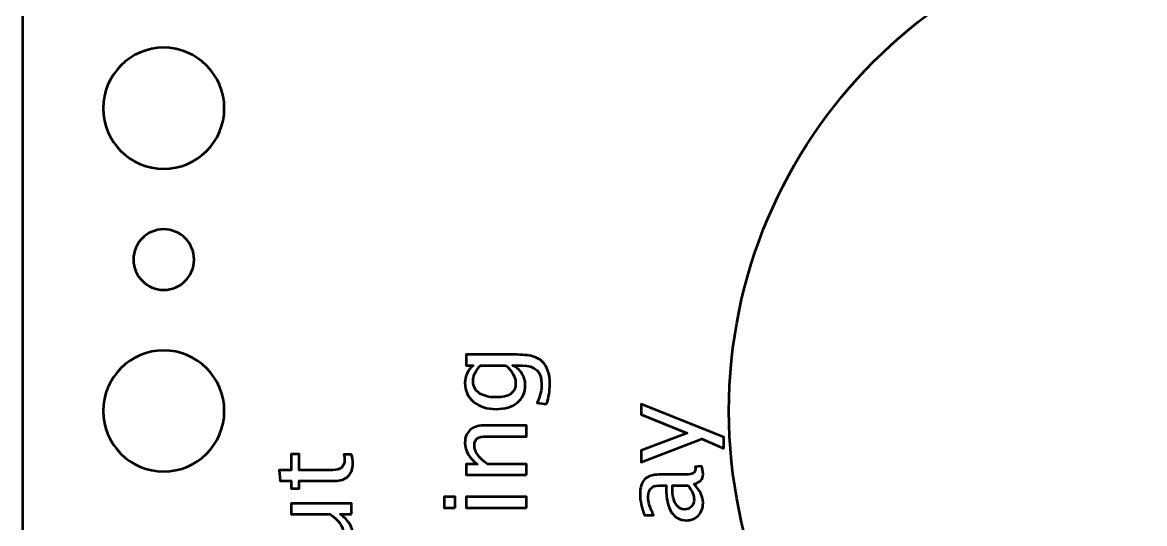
# Model space of a CAD drawing. Header units: centimetres. Extents: x -42.5 to 44.4, y -43.5 to 43.2.
# Drawn here: x 0.05 to 5.61, y -40.31 to -37.83 of the extents above; entities that cross this region are included whole.
import ezdxf

# ---------------------------------------------------------------- set-up
doc = ezdxf.new("R2010")
doc.units = ezdxf.units.CM
doc.header["$MEASUREMENT"] = 0
doc.layers.add('Layer 1', color=7, linetype='Continuous')

msp = doc.modelspace()

# ---------------------------------------------------------------- linework, layer by layer
at = {"layer": 'Layer 1', "lineweight": 53}
msp.add_ellipse((6, -39.75), major_axis=(0, 2.45), ratio=1, dxfattribs=at)
for points, knots in [([(0.05, -42.95), (0.05, -42.95), (0.05, -14.05), (0.05, -14.05), (0.05, -14.05), (0.05, -13.77386), (0.27386, -13.55), (0.55, -13.55), (0.55, -13.55), (0.55, -13.55), (20.45, -13.55), (20.45, -13.55), (20.45, -13.55), (20.72614, -13.55), (20.95, -13.77386), (20.95, -14.05), (20.95, -14.05), (20.95, -14.05), (20.95, -42.95), (20.95, -42.95), (20.95, -42.95), (20.95, -43.22614), (20.72614, -43.45), (20.45, -43.45), (20.45, -43.45), (20.45, -43.45), (0.55, -43.45), (0.55, -43.45), (0.55, -43.45), (0.27386, -43.45), (0.05, -43.22614), (0.05, -42.95)], [0, 0, 0, 0, 0.1111111, 0.1111111, 0.1111111, 0.1111111, 0.2222222, 0.2222222, 0.2222222, 0.2222222, 0.3333333, 0.3333333, 0.3333333, 0.3333333, 0.4444444, 0.4444444, 0.4444444, 0.4444444, 0.5555556, 0.5555556, 0.5555556, 0.5555556, 0.6666667, 0.6666667, 0.6666667, 0.6666667, 0.7777778, 0.7777778, 0.7777778, 0.7777778, 1, 1, 1, 1]), ([(0.45, -38.25), (0.45, -38.08431), (0.58431, -37.95), (0.75, -37.95), (0.75, -37.95), (0.91569, -37.95), (1.05, -38.08431), (1.05, -38.25), (1.05, -38.25), (1.05, -38.41569), (0.91569, -38.55), (0.75, -38.55), (0.75, -38.55), (0.58431, -38.55), (0.45, -38.41569), (0.45, -38.25)], [0, 0, 0, 0, 0.2, 0.2, 0.2, 0.2, 0.4, 0.4, 0.4, 0.4, 0.6, 0.6, 0.6, 0.6, 1, 1, 1, 1]), ([(0.6, -39), (0.6, -38.91716), (0.66716, -38.85), (0.75, -38.85), (0.75, -38.85), (0.83284, -38.85), (0.9, -38.91716), (0.9, -39), (0.9, -39), (0.9, -39.08284), (0.83284, -39.15), (0.75, -39.15), (0.75, -39.15), (0.66716, -39.15), (0.6, -39.08284), (0.6, -39)], [0, 0, 0, 0, 0.2, 0.2, 0.2, 0.2, 0.4, 0.4, 0.4, 0.4, 0.6, 0.6, 0.6, 0.6, 1, 1, 1, 1]), ([(0.45, -39.75), (0.45, -39.58431), (0.58431, -39.45), (0.75, -39.45), (0.75, -39.45), (0.91569, -39.45), (1.05, -39.58431), (1.05, -39.75), (1.05, -39.75), (1.05, -39.91569), (0.91569, -40.05), (0.75, -40.05), (0.75, -40.05), (0.58431, -40.05), (0.45, -39.91569), (0.45, -39.75)], [0, 0, 0, 0, 0.2, 0.2, 0.2, 0.2, 0.4, 0.4, 0.4, 0.4, 0.6, 0.6, 0.6, 0.6, 1, 1, 1, 1])]:
    msp.add_open_spline(points, degree=3, knots=knots, dxfattribs=at)
at = {"layer": 'Layer 1', "color": 5, "lineweight": 53}
for points, knots in [([(2.64671, -39.71573), (2.64671, -39.71573), (2.59986, -39.70934), (2.59986, -39.70934), (2.59986, -39.70934), (2.61454, -39.67792), (2.62188, -39.64678), (2.62188, -39.61602), (2.62188, -39.61602), (2.62188, -39.55496), (2.58951, -39.52439), (2.52489, -39.52439), (2.52489, -39.52439), (2.52489, -39.52439), (2.47785, -39.52439), (2.47785, -39.52439), (2.47785, -39.52439), (2.4977, -39.5338), (2.51303, -39.54716), (2.52404, -39.56456), (2.52404, -39.56456), (2.53505, -39.58196), (2.5406, -39.60134), (2.5406, -39.6227), (2.5406, -39.6227), (2.5406, -39.65891), (2.52761, -39.68761), (2.50165, -39.70877), (2.50165, -39.70877), (2.47569, -39.72994), (2.4405, -39.74057), (2.3961, -39.74057), (2.3961, -39.74057), (2.35066, -39.74057), (2.3136, -39.72853), (2.28491, -39.70445), (2.28491, -39.70445), (2.25631, -39.68027), (2.24201, -39.64913), (2.24201, -39.61084), (2.24201, -39.61084), (2.24201, -39.57735), (2.25555, -39.54847), (2.28274, -39.52439), (2.28274, -39.52439), (2.28274, -39.52439), (2.24822, -39.52439), (2.24822, -39.52439), (2.24822, -39.52439), (2.24822, -39.52439), (2.24822, -39.4702), (2.24822, -39.4702), (2.24822, -39.4702), (2.24822, -39.4702), (2.46571, -39.4702), (2.46571, -39.4702), (2.46571, -39.4702), (2.51247, -39.4702), (2.54709, -39.47265), (2.56957, -39.47754), (2.56957, -39.47754), (2.59205, -39.48234), (2.61049, -39.49156), (2.62479, -39.50492), (2.62479, -39.50492), (2.64991, -39.52862), (2.66252, -39.56569), (2.66252, -39.61602), (2.66252, -39.61602), (2.66252, -39.65054), (2.65725, -39.68375), (2.64671, -39.71573)], [0, 0, 0, 0, 0.0526316, 0.0526316, 0.0526316, 0.0526316, 0.1052632, 0.1052632, 0.1052632, 0.1052632, 0.1578947, 0.1578947, 0.1578947, 0.1578947, 0.2105263, 0.2105263, 0.2105263, 0.2105263, 0.2631579, 0.2631579, 0.2631579, 0.2631579, 0.3157895, 0.3157895, 0.3157895, 0.3157895, 0.3684211, 0.3684211, 0.3684211, 0.3684211, 0.4210526, 0.4210526, 0.4210526, 0.4210526, 0.4736842, 0.4736842, 0.4736842, 0.4736842, 0.5263158, 0.5263158, 0.5263158, 0.5263158, 0.5789474, 0.5789474, 0.5789474, 0.5789474, 0.6315789, 0.6315789, 0.6315789, 0.6315789, 0.6842105, 0.6842105, 0.6842105, 0.6842105, 0.7368421, 0.7368421, 0.7368421, 0.7368421, 0.7894737, 0.7894737, 0.7894737, 0.7894737, 0.8421053, 0.8421053, 0.8421053, 0.8421053, 0.8947368, 0.8947368, 0.8947368, 0.8947368, 1, 1, 1, 1]), ([(2.44389, -39.52439), (2.44389, -39.52439), (2.31981, -39.52439), (2.31981, -39.52439), (2.31981, -39.52439), (2.29507, -39.54828), (2.28265, -39.57434), (2.28265, -39.60247), (2.28265, -39.60247), (2.28265, -39.62749), (2.29262, -39.64706), (2.31266, -39.66117), (2.31266, -39.66117), (2.3326, -39.67538), (2.36035, -39.68243), (2.39572, -39.68243), (2.39572, -39.68243), (2.46073, -39.68243), (2.49318, -39.65938), (2.49318, -39.61319), (2.49318, -39.61319), (2.49318, -39.58177), (2.47672, -39.55214), (2.44389, -39.52439)], [0, 0, 0, 0, 0.1428571, 0.1428571, 0.1428571, 0.1428571, 0.2857143, 0.2857143, 0.2857143, 0.2857143, 0.4285714, 0.4285714, 0.4285714, 0.4285714, 0.5714286, 0.5714286, 0.5714286, 0.5714286, 0.7142857, 0.7142857, 0.7142857, 0.7142857, 1, 1, 1, 1]), ([(3.52366, -39.93672), (3.52366, -39.93672), (3.4151, -39.88818), (3.4151, -39.88818), (3.4151, -39.88818), (3.4151, -39.88818), (3.11557, -40.00407), (3.11557, -40.00407), (3.11557, -40.00407), (3.11557, -40.00407), (3.11557, -39.94594), (3.11557, -39.94594), (3.11557, -39.94594), (3.11557, -39.94594), (3.3421, -39.85977), (3.3421, -39.85977), (3.3421, -39.85977), (3.3421, -39.85977), (3.11557, -39.76786), (3.11557, -39.76786), (3.11557, -39.76786), (3.11557, -39.76786), (3.11557, -39.71677), (3.11557, -39.71677), (3.11557, -39.71677), (3.11557, -39.71677), (3.52366, -39.88027), (3.52366, -39.88027), (3.52366, -39.88027), (3.52366, -39.88027), (3.52366, -39.93672), (3.52366, -39.93672)], [0, 0, 0, 0, 0.1111111, 0.1111111, 0.1111111, 0.1111111, 0.2222222, 0.2222222, 0.2222222, 0.2222222, 0.3333333, 0.3333333, 0.3333333, 0.3333333, 0.4444444, 0.4444444, 0.4444444, 0.4444444, 0.5555556, 0.5555556, 0.5555556, 0.5555556, 0.6666667, 0.6666667, 0.6666667, 0.6666667, 0.7777778, 0.7777778, 0.7777778, 0.7777778, 1, 1, 1, 1]), ([(2.54737, -40.06719), (2.54737, -40.06719), (2.24822, -40.06719), (2.24822, -40.06719), (2.24822, -40.06719), (2.24822, -40.06719), (2.24822, -40.01301), (2.24822, -40.01301), (2.24822, -40.01301), (2.24822, -40.01301), (2.30475, -40.01301), (2.30475, -40.01301), (2.30475, -40.01301), (2.26289, -39.98432), (2.24201, -39.94913), (2.24201, -39.90755), (2.24201, -39.90755), (2.24201, -39.8814), (2.25019, -39.86061), (2.26666, -39.84527), (2.26666, -39.84527), (2.28302, -39.82994), (2.30513, -39.82223), (2.33279, -39.82223), (2.33279, -39.82223), (2.33279, -39.82223), (2.54737, -39.82223), (2.54737, -39.82223), (2.54737, -39.82223), (2.54737, -39.82223), (2.54737, -39.87641), (2.54737, -39.87641), (2.54737, -39.87641), (2.54737, -39.87641), (2.35047, -39.87641), (2.35047, -39.87641), (2.35047, -39.87641), (2.32827, -39.87641), (2.31247, -39.87971), (2.30306, -39.8862), (2.30306, -39.8862), (2.29356, -39.89278), (2.28886, -39.9036), (2.28886, -39.91875), (2.28886, -39.91875), (2.28886, -39.95205), (2.31059, -39.98347), (2.35405, -40.01301), (2.35405, -40.01301), (2.35405, -40.01301), (2.54737, -40.01301), (2.54737, -40.01301), (2.54737, -40.01301), (2.54737, -40.01301), (2.54737, -40.06719), (2.54737, -40.06719)], [0, 0, 0, 0, 0.0666667, 0.0666667, 0.0666667, 0.0666667, 0.1333333, 0.1333333, 0.1333333, 0.1333333, 0.2, 0.2, 0.2, 0.2, 0.2666667, 0.2666667, 0.2666667, 0.2666667, 0.3333333, 0.3333333, 0.3333333, 0.3333333, 0.4, 0.4, 0.4, 0.4, 0.4666667, 0.4666667, 0.4666667, 0.4666667, 0.5333333, 0.5333333, 0.5333333, 0.5333333, 0.6, 0.6, 0.6, 0.6, 0.6666667, 0.6666667, 0.6666667, 0.6666667, 0.7333333, 0.7333333, 0.7333333, 0.7333333, 0.8, 0.8, 0.8, 0.8, 0.8666667, 0.8666667, 0.8666667, 0.8666667, 1, 1, 1, 1]), ([(1.67993, -39.96532), (1.68454, -39.98207), (1.68679, -39.99665), (1.68679, -40.00897), (1.68679, -40.00897), (1.68679, -40.03663), (1.67889, -40.05817), (1.66309, -40.0736), (1.66309, -40.0736), (1.64728, -40.08912), (1.62536, -40.09684), (1.59724, -40.09684), (1.59724, -40.09684), (1.59724, -40.09684), (1.42151, -40.09684), (1.42151, -40.09684), (1.42151, -40.09684), (1.42151, -40.09684), (1.42151, -40.13428), (1.42151, -40.13428), (1.42151, -40.13428), (1.42151, -40.13428), (1.38087, -40.13428), (1.38087, -40.13428), (1.38087, -40.13428), (1.38087, -40.13428), (1.38087, -40.09684), (1.38087, -40.09684), (1.38087, -40.09684), (1.38087, -40.09684), (1.32677, -40.09684), (1.32677, -40.09684), (1.32677, -40.09684), (1.32677, -40.09684), (1.3216, -40.04265), (1.3216, -40.04265), (1.3216, -40.04265), (1.3216, -40.04265), (1.38087, -40.04265), (1.38087, -40.04265), (1.38087, -40.04265), (1.38087, -40.04265), (1.38087, -39.96419), (1.38087, -39.96419), (1.38087, -39.96419), (1.38087, -39.96419), (1.42151, -39.96419), (1.42151, -39.96419), (1.42151, -39.96419), (1.42151, -39.96419), (1.42151, -40.04265), (1.42151, -40.04265), (1.42151, -40.04265), (1.42151, -40.04265), (1.58745, -40.04265), (1.58745, -40.04265), (1.58745, -40.04265), (1.62659, -40.04265), (1.64615, -40.02562), (1.64615, -39.99166), (1.64615, -39.99166), (1.64615, -39.98442), (1.64493, -39.97567), (1.64258, -39.96532), (1.64258, -39.96532), (1.64258, -39.96532), (1.67993, -39.96532), (1.67993, -39.96532)], [0, 0, 0, 0, 0.0555556, 0.0555556, 0.0555556, 0.0555556, 0.1111111, 0.1111111, 0.1111111, 0.1111111, 0.1666667, 0.1666667, 0.1666667, 0.1666667, 0.2222222, 0.2222222, 0.2222222, 0.2222222, 0.2777778, 0.2777778, 0.2777778, 0.2777778, 0.3333333, 0.3333333, 0.3333333, 0.3333333, 0.3888889, 0.3888889, 0.3888889, 0.3888889, 0.4444444, 0.4444444, 0.4444444, 0.4444444, 0.5, 0.5, 0.5, 0.5, 0.5555556, 0.5555556, 0.5555556, 0.5555556, 0.6111111, 0.6111111, 0.6111111, 0.6111111, 0.6666667, 0.6666667, 0.6666667, 0.6666667, 0.7222222, 0.7222222, 0.7222222, 0.7222222, 0.7777778, 0.7777778, 0.7777778, 0.7777778, 0.8333333, 0.8333333, 0.8333333, 0.8333333, 0.8888889, 0.8888889, 0.8888889, 0.8888889, 1, 1, 1, 1]), ([(3.37662, -40.11188), (3.40654, -40.14443), (3.42149, -40.17575), (3.42149, -40.20586), (3.42149, -40.20586), (3.42149, -40.2306), (3.41378, -40.2512), (3.39826, -40.26747), (3.39826, -40.26747), (3.38274, -40.28384), (3.36317, -40.29203), (3.33956, -40.29203), (3.33956, -40.29203), (3.30691, -40.29203), (3.28179, -40.27829), (3.2643, -40.25082), (3.2643, -40.25082), (3.2468, -40.22335), (3.23805, -40.18394), (3.23805, -40.13257), (3.23805, -40.13257), (3.23805, -40.13257), (3.23805, -40.11987), (3.23805, -40.11987), (3.23805, -40.11987), (3.23805, -40.11987), (3.20202, -40.11987), (3.20202, -40.11987), (3.20202, -40.11987), (3.16731, -40.11987), (3.15, -40.13794), (3.15, -40.17415), (3.15, -40.17415), (3.15, -40.20219), (3.15884, -40.23286), (3.17653, -40.26606), (3.17653, -40.26606), (3.17653, -40.26606), (3.13194, -40.26606), (3.13194, -40.26606), (3.13194, -40.26606), (3.11688, -40.22956), (3.10936, -40.19513), (3.10936, -40.16287), (3.10936, -40.16287), (3.10936, -40.12966), (3.11688, -40.1051), (3.13203, -40.08939), (3.13203, -40.08939), (3.14718, -40.07359), (3.17051, -40.06569), (3.20202, -40.06569), (3.20202, -40.06569), (3.20202, -40.06569), (3.3372, -40.06569), (3.3372, -40.06569), (3.3372, -40.06569), (3.36815, -40.06569), (3.38368, -40.05619), (3.38368, -40.03709), (3.38368, -40.03709), (3.38368, -40.03474), (3.3833, -40.03126), (3.38255, -40.02665), (3.38255, -40.02665), (3.38255, -40.02665), (3.41265, -40.02279), (3.41265, -40.02279), (3.41265, -40.02279), (3.41858, -40.03511), (3.42149, -40.04866), (3.42149, -40.06352), (3.42149, -40.06352), (3.42149, -40.08883), (3.40654, -40.10492), (3.37662, -40.11188)], [0, 0, 0, 0, 0.05, 0.05, 0.05, 0.05, 0.1, 0.1, 0.1, 0.1, 0.15, 0.15, 0.15, 0.15, 0.2, 0.2, 0.2, 0.2, 0.25, 0.25, 0.25, 0.25, 0.3, 0.3, 0.3, 0.3, 0.35, 0.35, 0.35, 0.35, 0.4, 0.4, 0.4, 0.4, 0.45, 0.45, 0.45, 0.45, 0.5, 0.5, 0.5, 0.5, 0.55, 0.55, 0.55, 0.55, 0.6, 0.6, 0.6, 0.6, 0.65, 0.65, 0.65, 0.65, 0.7, 0.7, 0.7, 0.7, 0.75, 0.75, 0.75, 0.75, 0.8, 0.8, 0.8, 0.8, 0.85, 0.85, 0.85, 0.85, 0.9, 0.9, 0.9, 0.9, 1, 1, 1, 1]), ([(3.34708, -40.11987), (3.34708, -40.11987), (3.27022, -40.11987), (3.27022, -40.11987), (3.27022, -40.11987), (3.27022, -40.11987), (3.26966, -40.13728), (3.26966, -40.13728), (3.26966, -40.13728), (3.26966, -40.16738), (3.27521, -40.19165), (3.28631, -40.21018), (3.28631, -40.21018), (3.2975, -40.22862), (3.31227, -40.23784), (3.33071, -40.23784), (3.33071, -40.23784), (3.3436, -40.23784), (3.35451, -40.23323), (3.36345, -40.22411), (3.36345, -40.22411), (3.37239, -40.21489), (3.3769, -40.20369), (3.3769, -40.19043), (3.3769, -40.19043), (3.3769, -40.16785), (3.36693, -40.14433), (3.34708, -40.11987)], [0, 0, 0, 0, 0.125, 0.125, 0.125, 0.125, 0.25, 0.25, 0.25, 0.25, 0.375, 0.375, 0.375, 0.375, 0.5, 0.5, 0.5, 0.5, 0.625, 0.625, 0.625, 0.625, 0.75, 0.75, 0.75, 0.75, 1, 1, 1, 1]), ([(2.19347, -40.23031), (2.19347, -40.23031), (2.13928, -40.23031), (2.13928, -40.23031), (2.13928, -40.23031), (2.13928, -40.23031), (2.13928, -40.17613), (2.13928, -40.17613), (2.13928, -40.17613), (2.13928, -40.17613), (2.19347, -40.17613), (2.19347, -40.17613), (2.19347, -40.17613), (2.19347, -40.17613), (2.19347, -40.23031), (2.19347, -40.23031)], [0, 0, 0, 0, 0.2, 0.2, 0.2, 0.2, 0.4, 0.4, 0.4, 0.4, 0.6, 0.6, 0.6, 0.6, 1, 1, 1, 1]), ([(2.54737, -40.23031), (2.54737, -40.23031), (2.24822, -40.23031), (2.24822, -40.23031), (2.24822, -40.23031), (2.24822, -40.23031), (2.24822, -40.17613), (2.24822, -40.17613), (2.24822, -40.17613), (2.24822, -40.17613), (2.54737, -40.17613), (2.54737, -40.17613), (2.54737, -40.17613), (2.54737, -40.17613), (2.54737, -40.23031), (2.54737, -40.23031)], [0, 0, 0, 0, 0.2, 0.2, 0.2, 0.2, 0.4, 0.4, 0.4, 0.4, 0.6, 0.6, 0.6, 0.6, 1, 1, 1, 1]), ([(1.68002, -40.26203), (1.68002, -40.26203), (1.62376, -40.26203), (1.62376, -40.26203), (1.62376, -40.26203), (1.66581, -40.29091), (1.68679, -40.326), (1.68679, -40.3672), (1.68679, -40.3672), (1.68679, -40.39336), (1.67861, -40.41415), (1.66215, -40.42957), (1.66215, -40.42957), (1.64568, -40.4451), (1.62358, -40.45281), (1.59564, -40.45281), (1.59564, -40.45281), (1.59564, -40.45281), (1.38087, -40.45281), (1.38087, -40.45281), (1.38087, -40.45281), (1.38087, -40.45281), (1.38087, -40.39862), (1.38087, -40.39862), (1.38087, -40.39862), (1.38087, -40.39862), (1.57795, -40.39862), (1.57795, -40.39862), (1.57795, -40.39862), (1.60043, -40.39862), (1.61633, -40.39533), (1.62574, -40.38884), (1.62574, -40.38884), (1.63524, -40.38226), (1.63994, -40.37134), (1.63994, -40.35601), (1.63994, -40.35601), (1.63994, -40.3229), (1.61821, -40.29147), (1.57466, -40.26203), (1.57466, -40.26203), (1.57466, -40.26203), (1.38087, -40.26203), (1.38087, -40.26203), (1.38087, -40.26203), (1.38087, -40.26203), (1.38087, -40.20784), (1.38087, -40.20784), (1.38087, -40.20784), (1.38087, -40.20784), (1.68002, -40.20784), (1.68002, -40.20784), (1.68002, -40.20784), (1.68002, -40.20784), (1.68002, -40.26203), (1.68002, -40.26203)], [0, 0, 0, 0, 0.0666667, 0.0666667, 0.0666667, 0.0666667, 0.1333333, 0.1333333, 0.1333333, 0.1333333, 0.2, 0.2, 0.2, 0.2, 0.2666667, 0.2666667, 0.2666667, 0.2666667, 0.3333333, 0.3333333, 0.3333333, 0.3333333, 0.4, 0.4, 0.4, 0.4, 0.4666667, 0.4666667, 0.4666667, 0.4666667, 0.5333333, 0.5333333, 0.5333333, 0.5333333, 0.6, 0.6, 0.6, 0.6, 0.6666667, 0.6666667, 0.6666667, 0.6666667, 0.7333333, 0.7333333, 0.7333333, 0.7333333, 0.8, 0.8, 0.8, 0.8, 0.8666667, 0.8666667, 0.8666667, 0.8666667, 1, 1, 1, 1])]:
    msp.add_open_spline(points, degree=3, knots=knots, dxfattribs=at)

doc.saveas('drawing.dxf')
